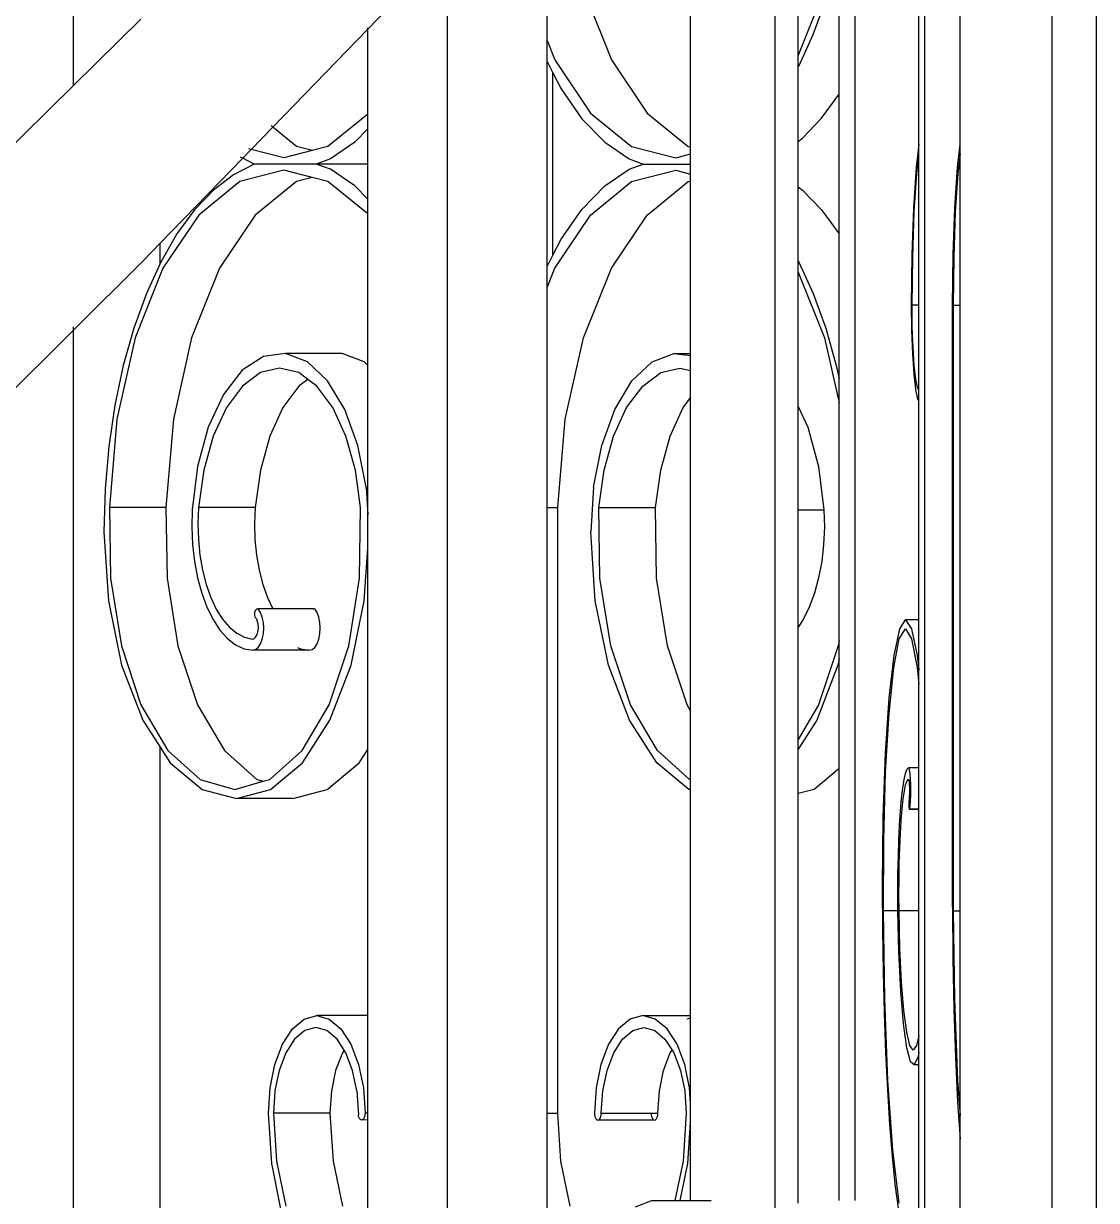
# Model space of a CAD drawing. Header units: millimetres. Extents: x 173236 to 801264, y -94969 to 615039.
# Drawn here: x 397889.6 to 398036.4, y -2103.2 to -1942.2 of the extents above; entities that cross this region are included whole.
import ezdxf

# ---------------------------------------------------------------- set-up
doc = ezdxf.new("R2010")
doc.units = ezdxf.units.MM
doc.header["$MEASUREMENT"] = 0
doc.layers.add('VOX-A-ELEV-1-NEAR', color=130, linetype='Continuous')
doc.layers.add('VOX-A-WALL-PATT', color=233, linetype='Continuous')

# ---------------------------------------------------------------- blocks, each defined once
blk = doc.blocks.new('west stsircase')
at = {"layer": 'VOX-A-WALL-PATT'}
for p, q in [((1461583.86, -1600.66), (1461583.86, -1145.51)), ((1461717.81, -2358.09), (1461717.81, -1444.06)), ((1461705.19, -1608.7), (1461705.19, -1478.39)), ((1461700.36, -1770.68), (1461700.36, -1486.63)), ((1461699.54, -1608.67), (1461699.54, -1488.01)), ((1461690.84, -1753.18), (1461690.84, -1502.84)), ((1461679.89, -1775.19), (1461679.89, -1521.52)), ((1461648.67, -1594.48), (1461648.67, -1568.66)), ((1461723.86, -1773.82), (1461723.86, -1573.82)), ((1461683.04, -1596.59), (1461683.04, -1578.23)), ((1461624.13, -1592.95), (1461634.93, -1581.8)), ((1461635.03, -2507.23), (1461635.03, -1581.8)), ((1461688.63, -1601.83), (1461688.63, -1582.05)), ((1461668.31, -1609.06), (1461668.31, -1585.47)), ((1461653.66, -1587.61), (1461657.48, -1597.13)), ((1461683.04, -1596.59), (1461686.63, -1587.61)), ((1461685.1, -1593.66), (1461686.82, -1588.92)), ((1461593.08, -1591.58), (1461583.86, -1600.66)), ((1461611.13, -1606.35), (1461624.13, -1592.95)), ((1461624.13, -1592.95), (1461624.13, -1592.76)), ((1461624.13, -1604.56), (1461624.13, -1592.95)), ((1461683.11, -1597.98), (1461685.1, -1593.66)), ((1461648.67, -1594.48), (1461649.73, -1597.13)), ((1461648.67, -1597.36), (1461648.67, -1594.48)), ((1461649.73, -1597.13), (1461654.62, -1604.41)), ((1461657.48, -1597.13), (1461662.36, -1604.41)), ((1461683.04, -1598.11), (1461683.04, -1596.59)), ((1461648.67, -1597.36), (1461649.47, -1598.91)), ((1461648.67, -1625.42), (1461648.67, -1597.36)), ((1461683.04, -1598.11), (1461683.11, -1597.98)), ((1461683.04, -1608.29), (1461683.04, -1598.11)), ((1461649.47, -1623.87), (1461649.47, -1598.91)), ((1461649.47, -1598.91), (1461650.6, -1601.09)), ((1461583.86, -1600.66), (1461573.67, -1610.69)), ((1461650.6, -1601.09), (1461653.45, -1605.19)), ((1461686.22, -1605.11), (1461688.63, -1601.83)), ((1461688.63, -1620.95), (1461688.63, -1601.83)), ((1461624.13, -1604.56), (1461618.68, -1608.97)), ((1461624.13, -1606.58), (1461624.13, -1604.56)), ((1461653.45, -1605.19), (1461656.57, -1608.41)), ((1461654.62, -1604.41), (1461660.25, -1608.97)), ((1461662.36, -1604.41), (1461667.99, -1608.97)), ((1461683.63, -1607.83), (1461686.22, -1605.11)), ((1461608.19, -1609.38), (1461611.13, -1606.35)), ((1461611.13, -1606.35), (1461610.92, -1606.18)), ((1461614.37, -1608.97), (1461611.13, -1606.35)), ((1461624.13, -1606.58), (1461622.36, -1608.41)), ((1461624.13, -1611.39), (1461624.13, -1606.58)), ((1461622.36, -1608.41), (1461619.04, -1610.67)), ((1461656.57, -1608.41), (1461659.9, -1610.67)), ((1461683.04, -1608.29), (1461683.63, -1607.83)), ((1461683.04, -1614.49), (1461683.04, -1608.29)), ((1461607.03, -1610.58), (1461608.19, -1609.38)), ((1461608.19, -1609.38), (1461607.85, -1609.29)), ((1461612.66, -1610.53), (1461608.19, -1609.38)), ((1461616.53, -1609.53), (1461612.66, -1610.53)), ((1461616.53, -1609.53), (1461614.37, -1608.97)), ((1461618.68, -1608.97), (1461616.53, -1609.53)), ((1461660.25, -1608.97), (1461666.28, -1610.53)), ((1461666.28, -1610.53), (1461668.31, -1610)), ((1461667.99, -1608.97), (1461668.31, -1609.06)), ((1461668.31, -1610), (1461668.31, -1609.06)), ((1461668.31, -1611.39), (1461668.31, -1610)), ((1461699.54, -1608.67), (1461699.19, -1611.85)), ((1461699.54, -1610.29), (1461699.54, -1608.67)), ((1461704.84, -1611.85), (1461705.19, -1608.7)), ((1461705.19, -1609.99), (1461704.89, -1612.67)), ((1461705.19, -1609.99), (1461705.19, -1608.7)), ((1461705.19, -1630.69), (1461705.19, -1609.99)), ((1461595.73, -1622.22), (1461607.03, -1610.58)), ((1461608.6, -1611.39), (1461605.77, -1612.85)), ((1461607.03, -1610.58), (1461606.73, -1610.43)), ((1461608.6, -1611.39), (1461607.03, -1610.58)), ((1461617.09, -1611.39), (1461608.6, -1611.39)), ((1461619.04, -1610.67), (1461617.09, -1611.39)), ((1461624.13, -1611.39), (1461617.09, -1611.39)), ((1461619.04, -1612.1), (1461617.09, -1611.39)), ((1461624.13, -1616.2), (1461624.13, -1611.39)), ((1461659.9, -1610.67), (1461661.84, -1611.39)), ((1461659.9, -1612.1), (1461661.84, -1611.39)), ((1461661.84, -1611.39), (1461668.31, -1611.39)), ((1461668.31, -1612.77), (1461668.31, -1611.39)), ((1461699.28, -1612.67), (1461699.54, -1610.29)), ((1461699.54, -1630.69), (1461699.54, -1610.29)), ((1461605.77, -1612.85), (1461603.04, -1614.95)), ((1461612.66, -1612.25), (1461606.63, -1613.8)), ((1461616.53, -1613.25), (1461612.66, -1612.25)), ((1461616.53, -1613.25), (1461614.37, -1613.8)), ((1461618.68, -1613.8), (1461616.53, -1613.25)), ((1461622.36, -1614.37), (1461619.04, -1612.1)), ((1461656.57, -1614.37), (1461659.9, -1612.1)), ((1461660.25, -1613.8), (1461666.28, -1612.25)), ((1461666.28, -1612.25), (1461668.31, -1612.77)), ((1461668.31, -1613.72), (1461668.31, -1612.77)), ((1461699.19, -1611.85), (1461698.82, -1617.37)), ((1461698.93, -1617.95), (1461699.28, -1612.67)), ((1461704.47, -1617.37), (1461704.84, -1611.85)), ((1461704.89, -1612.67), (1461704.54, -1617.95)), ((1461603.04, -1614.95), (1461600.45, -1617.67)), ((1461606.63, -1613.8), (1461601, -1618.37)), ((1461614.37, -1613.8), (1461608.74, -1618.37)), ((1461624.13, -1618.22), (1461618.68, -1613.8)), ((1461624.13, -1616.2), (1461622.36, -1614.37)), ((1461653.45, -1617.59), (1461656.57, -1614.37)), ((1461654.62, -1618.37), (1461660.25, -1613.8)), ((1461662.36, -1618.37), (1461667.99, -1613.8)), ((1461667.99, -1613.8), (1461668.31, -1613.72)), ((1461668.31, -1637.31), (1461668.31, -1613.72)), ((1461683.04, -1614.49), (1461683.63, -1614.95)), ((1461683.04, -1624.67), (1461683.04, -1614.49)), ((1461683.63, -1614.95), (1461686.22, -1617.67)), ((1461624.13, -1618.22), (1461624.13, -1616.2)), ((1461600.45, -1617.67), (1461598.03, -1620.96)), ((1461650.6, -1621.69), (1461653.45, -1617.59)), ((1461686.22, -1617.67), (1461688.63, -1620.95)), ((1461698.82, -1617.37), (1461698.59, -1623.79)), ((1461698.71, -1624.09), (1461698.93, -1617.95)), ((1461704.24, -1623.79), (1461704.47, -1617.37)), ((1461704.54, -1617.95), (1461704.32, -1624.09)), ((1461601, -1618.37), (1461596.11, -1625.64)), ((1461608.74, -1618.37), (1461603.86, -1625.64)), ((1461624.13, -1638.93), (1461624.13, -1618.22)), ((1461649.73, -1625.64), (1461654.62, -1618.37)), ((1461657.48, -1625.64), (1461662.36, -1618.37)), ((1461598.03, -1620.96), (1461595.82, -1624.8)), ((1461688.63, -1640.72), (1461688.63, -1620.95)), ((1461593.34, -1624.68), (1461595.73, -1622.22)), ((1461595.73, -1624.99), (1461595.73, -1622.22)), ((1461649.47, -1623.87), (1461650.6, -1621.69)), ((1461648.67, -1625.42), (1461649.47, -1623.87)), ((1461698.59, -1623.79), (1461698.51, -1630.69)), ((1461698.63, -1630.69), (1461698.71, -1624.09)), ((1461704.16, -1630.69), (1461704.24, -1623.79)), ((1461704.32, -1624.09), (1461704.24, -1630.69)), ((1461593.34, -1624.68), (1461583.86, -1634.11)), ((1461596.11, -1625.64), (1461592.3, -1635.16)), ((1461595.73, -1624.99), (1461593.84, -1629.11)), ((1461595.82, -1624.8), (1461595.73, -1624.99)), ((1461603.86, -1625.64), (1461600.04, -1635.16)), ((1461648.67, -1628.3), (1461648.67, -1625.42)), ((1461648.67, -1628.3), (1461649.73, -1625.64)), ((1461653.66, -1635.16), (1461657.48, -1625.64)), ((1461683.04, -1624.67), (1461683.11, -1624.8)), ((1461683.04, -1626.19), (1461683.04, -1624.67)), ((1461683.04, -1626.19), (1461686.63, -1635.16)), ((1461683.04, -1644.54), (1461683.04, -1626.19)), ((1461683.11, -1624.8), (1461685.1, -1629.11)), ((1461593.84, -1629.11), (1461592.11, -1633.86)), ((1461648.67, -1658.37), (1461648.67, -1628.3)), ((1461685.1, -1629.11), (1461686.82, -1633.86)), ((1461698.51, -1630.69), (1461698.55, -1634.14)), ((1461699.54, -1630.69), (1461698.63, -1630.69)), ((1461698.66, -1633.71), (1461698.63, -1630.69)), ((1461699.54, -1642.23), (1461699.54, -1630.69)), ((1461704.16, -1713.06), (1461704.16, -1630.69)), ((1461704.24, -1630.69), (1461704.24, -1713.55)), ((1461704.24, -1630.69), (1461705.19, -1630.69)), ((1461705.19, -1713.55), (1461705.19, -1630.69)), ((1461583.86, -1634.11), (1461573.67, -1644.24)), ((1461583.86, -1634.11), (1461583.86, -1633.66)), ((1461583.86, -1902.85), (1461583.86, -1634.11)), ((1461592.11, -1633.86), (1461590.67, -1638.97)), ((1461686.82, -1633.86), (1461688.26, -1638.97)), ((1461698.55, -1634.14), (1461698.67, -1637.35)), ((1461698.77, -1636.53), (1461698.66, -1633.71)), ((1461592.3, -1635.16), (1461589.8, -1646.31)), ((1461600.04, -1635.16), (1461597.54, -1646.31)), ((1461651.16, -1646.31), (1461653.66, -1635.16)), ((1461686.63, -1635.16), (1461688.63, -1644.08)), ((1461612.9, -1637.31), (1461609.86, -1637.7)), ((1461615.89, -1638.45), (1461612.9, -1637.31)), ((1461620.64, -1637.31), (1461612.9, -1637.31)), ((1461623.63, -1638.45), (1461620.64, -1637.31)), ((1461663.05, -1638.45), (1461666.04, -1637.31)), ((1461666.04, -1637.31), (1461668.31, -1637.31)), ((1461666.04, -1637.31), (1461668.31, -1637.6)), ((1461668.31, -1637.6), (1461668.31, -1637.31)), ((1461698.67, -1637.35), (1461698.85, -1640.11)), ((1461698.93, -1638.95), (1461698.77, -1636.53)), ((1461590.67, -1638.97), (1461589.53, -1644.38)), ((1461609.86, -1637.7), (1461606.97, -1639.6)), ((1461618.64, -1641.05), (1461615.89, -1638.45)), ((1461624.13, -1638.93), (1461623.63, -1638.45)), ((1461624.13, -1659.38), (1461624.13, -1638.93)), ((1461660.29, -1641.05), (1461663.05, -1638.45)), ((1461668.31, -1639.64), (1461668.31, -1637.6)), ((1461688.26, -1638.97), (1461688.63, -1640.72)), ((1461699.14, -1640.81), (1461698.93, -1638.95)), ((1461606.97, -1639.6), (1461604.4, -1642.9)), ((1461609.46, -1639.92), (1461606.98, -1641.76)), ((1461612.08, -1639.3), (1461609.46, -1639.92)), ((1461614.5, -1639.87), (1461612.08, -1639.3)), ((1461614.5, -1639.87), (1461614.46, -1639.92)), ((1461614.7, -1639.92), (1461614.5, -1639.87)), ((1461615.95, -1640.85), (1461614.7, -1639.92)), ((1461661.76, -1641.76), (1461664.23, -1639.92)), ((1461664.23, -1639.92), (1461666.86, -1639.3)), ((1461666.86, -1639.3), (1461668.31, -1639.64)), ((1461668.31, -1643.36), (1461668.31, -1639.64)), ((1461698.85, -1640.11), (1461699.09, -1642.23)), ((1461606.98, -1641.76), (1461604.79, -1644.71)), ((1461614.72, -1641.76), (1461612.53, -1644.71)), ((1461615.95, -1640.85), (1461614.72, -1641.76)), ((1461617.17, -1641.76), (1461615.95, -1640.85)), ((1461619.37, -1644.71), (1461617.17, -1641.76)), ((1461620.99, -1644.96), (1461618.64, -1641.05)), ((1461657.95, -1644.96), (1461660.29, -1641.05)), ((1461659.56, -1644.71), (1461661.76, -1641.76)), ((1461688.63, -1644.08), (1461688.63, -1640.72)), ((1461699.09, -1642.23), (1461699.37, -1643.56)), ((1461699.38, -1641.98), (1461699.14, -1640.81)), ((1461699.54, -1642.23), (1461699.38, -1641.98)), ((1461699.54, -1643.83), (1461699.54, -1642.23)), ((1461604.4, -1642.9), (1461602.32, -1647.37)), ((1461667.31, -1644.71), (1461668.31, -1643.36)), ((1461668.31, -1686.18), (1461668.31, -1643.36)), ((1461699.37, -1643.56), (1461699.54, -1643.83)), ((1461699.54, -1673.74), (1461699.54, -1643.83)), ((1461589.53, -1644.38), (1461588.7, -1650.02)), ((1461604.79, -1644.71), (1461603, -1648.62)), ((1461612.53, -1644.71), (1461610.74, -1648.62)), ((1461621.16, -1648.62), (1461619.37, -1644.71)), ((1461622.78, -1649.91), (1461620.99, -1644.96)), ((1461656.16, -1649.91), (1461657.95, -1644.96)), ((1461657.77, -1648.62), (1461659.56, -1644.71)), ((1461665.51, -1648.62), (1461667.31, -1644.71)), ((1461683.04, -1644.54), (1461684.35, -1647.37)), ((1461683.04, -1658.69), (1461683.04, -1644.54)), ((1461688.63, -1676.62), (1461688.63, -1644.08)), ((1461589.8, -1646.31), (1461588.78, -1658.37)), ((1461597.54, -1646.31), (1461596.52, -1658.37)), ((1461650.14, -1658.37), (1461651.16, -1646.31)), ((1461602.32, -1647.37), (1461600.86, -1652.75)), ((1461603, -1648.62), (1461601.71, -1653.25)), ((1461610.74, -1648.62), (1461609.45, -1653.25)), ((1461622.45, -1653.25), (1461621.16, -1648.62)), ((1461656.49, -1653.25), (1461657.77, -1648.62)), ((1461664.23, -1653.25), (1461665.51, -1648.62)), ((1461684.35, -1647.37), (1461685.81, -1652.75)), ((1461588.7, -1650.02), (1461588.2, -1655.82)), ((1461623.9, -1655.61), (1461622.78, -1649.91)), ((1461655.04, -1655.61), (1461656.16, -1649.91)), ((1461600.86, -1652.75), (1461600.11, -1658.69)), ((1461601.71, -1653.25), (1461600.99, -1658.37)), ((1461609.45, -1653.25), (1461608.73, -1658.37)), ((1461623.16, -1658.37), (1461622.45, -1653.25)), ((1461655.77, -1658.37), (1461656.49, -1653.25)), ((1461663.51, -1658.37), (1461664.23, -1653.25)), ((1461685.81, -1652.75), (1461686.56, -1658.69)), ((1461588.2, -1655.82), (1461588.04, -1661.69)), ((1461623.9, -1655.61), (1461624.13, -1659.38)), ((1461655.04, -1655.61), (1461654.66, -1661.69)), ((1461588.78, -1658.37), (1461588.94, -1668.07)), ((1461596.52, -1658.37), (1461588.78, -1658.37)), ((1461596.52, -1658.37), (1461596.68, -1668.07)), ((1461600.99, -1658.37), (1461600.9, -1660.55)), ((1461608.73, -1658.37), (1461600.99, -1658.37)), ((1461608.73, -1658.37), (1461608.64, -1660.55)), ((1461623.01, -1668.07), (1461623.16, -1658.37)), ((1461648.67, -1658.37), (1461650.14, -1658.37)), ((1461648.67, -1741.23), (1461648.67, -1658.37)), ((1461650.14, -1741.23), (1461650.14, -1658.37)), ((1461655.77, -1658.37), (1461663.51, -1658.37)), ((1461655.92, -1668.07), (1461655.77, -1658.37)), ((1461663.67, -1668.07), (1461663.51, -1658.37)), ((1461600.11, -1658.69), (1461600.05, -1661.07)), ((1461624.13, -1663.9), (1461624.13, -1659.38)), ((1461683.04, -1658.69), (1461686.56, -1658.69)), ((1461683.04, -1674.73), (1461683.04, -1658.69)), ((1461686.56, -1658.69), (1461686.63, -1661.07)), ((1461600.05, -1661.07), (1461600.15, -1663.45)), ((1461600.9, -1660.55), (1461600.96, -1662.74)), ((1461608.64, -1660.55), (1461608.7, -1662.74)), ((1461686.63, -1661.07), (1461686.52, -1663.45)), ((1461588.04, -1661.69), (1461588.65, -1671.13)), ((1461600.96, -1662.74), (1461601.17, -1664.89)), ((1461608.7, -1662.74), (1461608.91, -1664.89)), ((1461655.27, -1671.13), (1461654.66, -1661.69)), ((1461600.15, -1663.45), (1461600.42, -1665.78)), ((1461623.66, -1671.13), (1461624.13, -1663.9)), ((1461624.13, -1691.47), (1461624.13, -1663.9)), ((1461686.52, -1663.45), (1461686.26, -1665.78)), ((1461600.42, -1665.78), (1461600.84, -1668.01)), ((1461601.17, -1664.89), (1461601.53, -1666.96)), ((1461608.91, -1664.89), (1461609.27, -1666.96)), ((1461686.26, -1665.78), (1461685.83, -1668.01)), ((1461588.94, -1668.07), (1461590.42, -1677.32)), ((1461596.68, -1668.07), (1461598.16, -1677.32)), ((1461600.84, -1668.01), (1461601.41, -1670.1)), ((1461601.53, -1666.96), (1461602.03, -1668.91)), ((1461609.27, -1666.96), (1461609.77, -1668.91)), ((1461621.53, -1677.32), (1461623.01, -1668.07)), ((1461657.4, -1677.32), (1461655.92, -1668.07)), ((1461665.15, -1677.32), (1461663.67, -1668.07)), ((1461685.83, -1668.01), (1461685.26, -1670.1)), ((1461602.03, -1668.91), (1461602.66, -1670.7)), ((1461609.77, -1668.91), (1461610.4, -1670.7)), ((1461588.65, -1671.13), (1461590.46, -1679.93)), ((1461601.41, -1670.1), (1461602.13, -1672.01)), ((1461602.66, -1670.7), (1461603.41, -1672.29)), ((1461610.4, -1670.7), (1461611.13, -1672.26)), ((1461621.85, -1679.93), (1461623.66, -1671.13)), ((1461657.08, -1679.93), (1461655.27, -1671.13)), ((1461685.26, -1670.1), (1461684.55, -1672.01)), ((1461602.13, -1672.01), (1461602.96, -1673.7)), ((1461603.41, -1672.29), (1461604.26, -1673.65)), ((1461608.69, -1672.94), (1461608.7, -1672.76)), ((1461608.7, -1672.76), (1461608.74, -1672.58)), ((1461608.74, -1672.58), (1461608.8, -1672.44)), ((1461608.8, -1672.44), (1461608.87, -1672.32)), ((1461608.87, -1672.32), (1461608.96, -1672.25)), ((1461608.96, -1672.25), (1461609.05, -1672.23)), ((1461609.05, -1672.23), (1461609.14, -1672.26)), ((1461609.46, -1672.74), (1461609.14, -1672.26)), ((1461611.13, -1672.26), (1461609.14, -1672.26)), ((1461609.7, -1673.37), (1461609.46, -1672.74)), ((1461616.7, -1672.25), (1461611.13, -1672.26)), ((1461616.7, -1672.25), (1461616.79, -1672.23)), ((1461616.79, -1672.23), (1461616.89, -1672.26)), ((1461617.2, -1672.74), (1461616.89, -1672.26)), ((1461617.44, -1673.37), (1461617.2, -1672.74)), ((1461684.55, -1672.01), (1461683.71, -1673.7)), ((1461602.96, -1673.7), (1461603.91, -1675.15)), ((1461604.26, -1673.65), (1461605.2, -1674.76)), ((1461608.7, -1673.13), (1461608.69, -1672.94)), ((1461608.74, -1673.3), (1461608.7, -1673.13)), ((1461608.79, -1673.46), (1461608.74, -1673.3)), ((1461608.87, -1673.57), (1461608.79, -1673.46)), ((1461608.95, -1673.65), (1461608.87, -1673.57)), ((1461609.07, -1673.99), (1461608.95, -1673.65)), ((1461609.15, -1674.38), (1461609.07, -1673.99)), ((1461609.17, -1674.8), (1461609.15, -1674.38)), ((1461609.85, -1674.1), (1461609.7, -1673.37)), ((1461609.9, -1674.89), (1461609.85, -1674.1)), ((1461617.59, -1674.1), (1461617.44, -1673.37)), ((1461617.64, -1674.89), (1461617.59, -1674.1)), ((1461683.71, -1673.7), (1461683.04, -1674.73)), ((1461696.93, -1674.98), (1461697.75, -1673.74)), ((1461699.54, -1673.74), (1461697.75, -1673.74)), ((1461697.75, -1673.74), (1461698.56, -1674.98)), ((1461699.54, -1680.57), (1461699.54, -1673.74)), ((1461603.91, -1675.15), (1461604.95, -1676.31)), ((1461605.2, -1674.76), (1461606.2, -1675.59)), ((1461606.2, -1675.59), (1461607.26, -1676.14)), ((1461607.26, -1676.14), (1461608.34, -1676.37)), ((1461608.75, -1676.18), (1461608.92, -1675.93)), ((1461608.92, -1675.93), (1461609.05, -1675.61)), ((1461609.05, -1675.61), (1461609.14, -1675.22)), ((1461609.14, -1675.22), (1461609.17, -1674.8)), ((1461609.7, -1676.4), (1461609.85, -1675.67)), ((1461609.85, -1675.67), (1461609.9, -1674.89)), ((1461617.44, -1676.4), (1461617.59, -1675.67)), ((1461617.59, -1675.67), (1461617.64, -1674.89)), ((1461683.04, -1690.1), (1461683.04, -1674.73)), ((1461696.17, -1678.63), (1461696.93, -1674.98)), ((1461696.88, -1676.34), (1461697.71, -1674.98)), ((1461697.71, -1674.98), (1461698.55, -1676.34)), ((1461698.56, -1674.98), (1461699.33, -1678.63)), ((1461590.42, -1677.32), (1461593.1, -1685.37)), ((1461598.16, -1677.32), (1461600.85, -1685.37)), ((1461604.95, -1676.31), (1461606.05, -1677.17)), ((1461606.05, -1677.17), (1461607.21, -1677.71)), ((1461607.21, -1677.71), (1461608.39, -1677.92)), ((1461608.34, -1676.37), (1461608.55, -1676.33)), ((1461608.55, -1676.33), (1461608.75, -1676.18)), ((1461608.78, -1677.82), (1461609.14, -1677.51)), ((1461609.14, -1677.51), (1461609.46, -1677.03)), ((1461609.46, -1677.03), (1461609.7, -1676.4)), ((1461614.54, -1677.51), (1461614.95, -1677.71)), ((1461614.95, -1677.71), (1461616.13, -1677.92)), ((1461616.52, -1677.82), (1461616.89, -1677.51)), ((1461616.89, -1677.51), (1461617.2, -1677.03)), ((1461617.2, -1677.03), (1461617.44, -1676.4)), ((1461618.84, -1685.37), (1461621.53, -1677.32)), ((1461660.09, -1685.37), (1461657.4, -1677.32)), ((1461667.83, -1685.37), (1461665.15, -1677.32)), ((1461688.52, -1677.32), (1461685.83, -1685.37)), ((1461688.63, -1676.62), (1461688.52, -1677.32)), ((1461688.63, -1679.15), (1461688.63, -1676.62)), ((1461696.11, -1680.29), (1461696.88, -1676.34)), ((1461698.55, -1676.34), (1461699.31, -1680.29)), ((1461608.39, -1677.92), (1461608.78, -1677.82)), ((1461616.13, -1677.92), (1461608.39, -1677.92)), ((1461616.13, -1677.92), (1461616.52, -1677.82)), ((1461688.63, -1679.15), (1461688.47, -1679.93)), ((1461688.63, -1694.08), (1461688.63, -1679.15)), ((1461695.51, -1684.43), (1461696.17, -1678.63)), ((1461699.33, -1678.63), (1461699.54, -1680.57)), ((1461590.46, -1679.93), (1461593.34, -1687.49)), ((1461618.97, -1687.49), (1461621.85, -1679.93)), ((1461659.96, -1687.49), (1461657.08, -1679.93)), ((1461688.47, -1679.93), (1461685.59, -1687.49)), ((1461695.47, -1686.54), (1461696.11, -1680.29)), ((1461699.31, -1680.29), (1461699.54, -1682.53)), ((1461699.54, -1682.53), (1461699.54, -1680.57)), ((1461699.54, -1694), (1461699.54, -1682.53)), ((1461593.1, -1685.37), (1461596.79, -1691.63)), ((1461600.85, -1685.37), (1461604.54, -1691.63)), ((1461615.15, -1691.63), (1461618.84, -1685.37)), ((1461663.78, -1691.63), (1461660.09, -1685.37)), ((1461668.31, -1686.18), (1461667.83, -1685.37)), ((1461685.83, -1685.37), (1461683.04, -1690.1)), ((1461695.01, -1691.98), (1461695.51, -1684.43)), ((1461668.31, -1695.62), (1461668.31, -1686.18)), ((1461695, -1694.6), (1461695.47, -1686.54)), ((1461593.34, -1687.49), (1461595.73, -1691.17)), ((1461615.22, -1693.29), (1461618.97, -1687.49)), ((1461663.72, -1693.29), (1461659.96, -1687.49)), ((1461685.59, -1687.49), (1461683.04, -1691.43)), ((1461683.04, -1691.43), (1461683.04, -1690.1)), ((1461595.73, -1773.82), (1461595.73, -1691.17)), ((1461595.73, -1691.17), (1461597.1, -1693.29)), ((1461596.79, -1691.63), (1461601.2, -1695.58)), ((1461604.54, -1691.63), (1461608.94, -1695.58)), ((1461610.75, -1695.58), (1461615.15, -1691.63)), ((1461622.96, -1693.29), (1461624.13, -1691.47)), ((1461624.13, -1727.9), (1461624.13, -1691.47)), ((1461668.19, -1695.58), (1461663.78, -1691.63)), ((1461683.04, -1697.51), (1461683.04, -1691.43)), ((1461694.69, -1700.79), (1461695.01, -1691.98)), ((1461597.1, -1693.29), (1461601.47, -1696.94)), ((1461610.85, -1696.94), (1461615.22, -1693.29)), ((1461618.59, -1696.94), (1461622.96, -1693.29)), ((1461668.09, -1696.94), (1461663.72, -1693.29)), ((1461688.63, -1694.08), (1461685.21, -1696.94)), ((1461688.63, -1753.18), (1461688.63, -1694.08)), ((1461694.74, -1703.84), (1461695, -1694.6)), ((1461697.54, -1695.61), (1461697.73, -1694.75)), ((1461697.73, -1694.75), (1461697.93, -1694.21)), ((1461697.93, -1694.21), (1461698.14, -1694)), ((1461699.54, -1694), (1461698.14, -1694)), ((1461698.14, -1694), (1461698.2, -1694.1)), ((1461698.2, -1694.1), (1461698.27, -1694.4)), ((1461698.27, -1694.4), (1461698.32, -1694.89)), ((1461698.32, -1694.89), (1461698.36, -1695.51)), ((1461699.54, -1699.66), (1461699.54, -1694)), ((1461601.2, -1695.58), (1461605.97, -1696.94)), ((1461601.47, -1696.94), (1461606.16, -1698.18)), ((1461605.97, -1696.94), (1461609.84, -1695.84)), ((1461606.16, -1698.18), (1461610.85, -1696.94)), ((1461608.94, -1695.58), (1461609.84, -1695.84)), ((1461609.84, -1695.84), (1461610.75, -1695.58)), ((1461613.9, -1698.18), (1461618.59, -1696.94)), ((1461668.31, -1696.99), (1461668.09, -1696.94)), ((1461668.31, -1695.62), (1461668.19, -1695.58)), ((1461668.31, -1696.99), (1461668.31, -1695.62)), ((1461668.31, -1727.9), (1461668.31, -1696.99)), ((1461685.21, -1696.94), (1461683.04, -1697.51)), ((1461697.19, -1698.21), (1461697.35, -1696.77)), ((1461697.35, -1696.77), (1461697.54, -1695.61)), ((1461697.58, -1697.16), (1461697.75, -1696.32)), ((1461697.75, -1696.32), (1461697.94, -1695.78)), ((1461697.94, -1695.78), (1461698.13, -1695.54)), ((1461698.13, -1695.54), (1461698.16, -1695.59)), ((1461698.16, -1695.59), (1461698.2, -1695.74)), ((1461698.2, -1695.74), (1461698.23, -1695.98)), ((1461698.23, -1695.98), (1461698.25, -1696.31)), ((1461698.25, -1696.31), (1461698.27, -1696.7)), ((1461698.27, -1696.7), (1461698.27, -1697.11)), ((1461698.36, -1695.51), (1461698.39, -1696.25)), ((1461698.39, -1696.25), (1461698.4, -1697.03)), ((1461698.4, -1697.03), (1461698.39, -1697.82)), ((1461613.9, -1698.18), (1461606.16, -1698.18)), ((1461683.04, -1753.53), (1461683.04, -1697.51)), ((1461697.04, -1699.9), (1461697.19, -1698.21)), ((1461697.27, -1699.63), (1461697.42, -1698.27)), ((1461697.42, -1698.27), (1461697.58, -1697.16)), ((1461698.2, -1698.61), (1461698.19, -1698.79)), ((1461698.21, -1698.46), (1461698.2, -1698.61)), ((1461698.22, -1698.35), (1461698.21, -1698.46)), ((1461698.23, -1698.27), (1461698.22, -1698.35)), ((1461698.25, -1697.93), (1461698.23, -1698.27)), ((1461698.27, -1697.53), (1461698.25, -1697.93)), ((1461698.27, -1697.11), (1461698.27, -1697.53)), ((1461698.36, -1698.55), (1461698.32, -1699.18)), ((1461698.39, -1697.82), (1461698.36, -1698.55)), ((1461696.92, -1701.81), (1461697.04, -1699.9)), ((1461697.14, -1701.22), (1461697.27, -1699.63)), ((1461698.19, -1698.79), (1461698.19, -1698.97)), ((1461698.19, -1698.97), (1461698.19, -1699.16)), ((1461698.19, -1699.16), (1461698.2, -1699.33)), ((1461698.2, -1699.33), (1461698.21, -1699.48)), ((1461698.21, -1699.48), (1461698.22, -1699.6)), ((1461698.22, -1699.6), (1461698.23, -1699.67)), ((1461698.23, -1699.67), (1461698.25, -1699.69)), ((1461698.25, -1699.69), (1461698.27, -1699.66)), ((1461699.54, -1699.69), (1461698.25, -1699.69)), ((1461698.32, -1699.18), (1461698.27, -1699.66)), ((1461699.54, -1699.66), (1461698.27, -1699.66)), ((1461699.54, -1699.69), (1461699.54, -1699.66)), ((1461699.54, -1713.55), (1461699.54, -1699.69)), ((1461694.59, -1710.23), (1461694.69, -1700.79)), ((1461696.82, -1703.91), (1461696.92, -1701.81)), ((1461697.03, -1703.01), (1461697.14, -1701.22)), ((1461696.94, -1704.96), (1461697.03, -1703.01)), ((1461694.72, -1713.55), (1461694.74, -1703.84)), ((1461696.75, -1706.14), (1461696.82, -1703.91)), ((1461696.88, -1707.02), (1461696.94, -1704.96)), ((1461696.7, -1708.46), (1461696.75, -1706.14)), ((1461696.84, -1709.18), (1461696.88, -1707.02)), ((1461696.68, -1710.84), (1461696.7, -1708.46)), ((1461696.83, -1711.36), (1461696.84, -1709.18)), ((1461694.62, -1716.1), (1461694.59, -1710.23)), ((1461696.69, -1713.23), (1461696.68, -1710.84)), ((1461696.85, -1713.55), (1461696.83, -1711.36)), ((1461704.16, -1713.06), (1461704.21, -1720.1)), ((1461696.7, -1713.55), (1461694.72, -1713.55)), ((1461694.89, -1725.61), (1461694.72, -1713.55)), ((1461696.7, -1713.55), (1461696.69, -1713.23)), ((1461696.82, -1719.17), (1461696.7, -1713.55)), ((1461699.54, -1713.55), (1461696.85, -1713.55)), ((1461696.97, -1718.66), (1461696.85, -1713.55)), ((1461699.54, -1730.68), (1461699.54, -1713.55)), ((1461704.24, -1713.55), (1461704.42, -1725.61)), ((1461704.24, -1713.55), (1461705.19, -1713.55)), ((1461705.19, -1741.55), (1461705.19, -1713.55)), ((1461694.7, -1721.89), (1461694.62, -1716.1)), ((1461697.08, -1724.55), (1461696.82, -1719.17)), ((1461697.2, -1723.3), (1461696.97, -1718.66)), ((1461704.21, -1720.1), (1461704.34, -1727)), ((1461694.85, -1727.53), (1461694.7, -1721.89)), ((1461697.51, -1727.2), (1461697.2, -1723.3)), ((1461695.33, -1736.75), (1461694.89, -1725.61)), ((1461697.44, -1729.02), (1461697.08, -1724.55)), ((1461704.42, -1725.61), (1461704.86, -1736.75)), ((1461695.05, -1732.94), (1461694.85, -1727.53)), ((1461697.89, -1730.16), (1461697.51, -1727.2)), ((1461704.34, -1727), (1461704.56, -1733.59)), ((1461613.85, -1729.69), (1461615.44, -1728.36)), ((1461615.44, -1728.36), (1461617.16, -1727.9)), ((1461617.16, -1727.9), (1461618.87, -1728.36)), ((1461624.13, -1727.9), (1461617.16, -1727.9)), ((1461618.87, -1728.36), (1461620.46, -1729.69)), ((1461624.13, -1741.23), (1461624.13, -1727.9)), ((1461660.06, -1728.36), (1461658.47, -1729.69)), ((1461661.78, -1727.9), (1461660.06, -1728.36)), ((1461661.78, -1727.9), (1461668.31, -1727.9)), ((1461663.49, -1728.36), (1461661.78, -1727.9)), ((1461665.09, -1729.69), (1461663.49, -1728.36)), ((1461668.31, -1728.22), (1461667.81, -1728.36)), ((1461668.31, -1728.22), (1461668.31, -1727.9)), ((1461668.31, -1739.95), (1461668.31, -1728.22)), ((1461697.89, -1732.31), (1461697.44, -1729.02)), ((1461612.48, -1731.81), (1461613.85, -1729.69)), ((1461615.53, -1729.94), (1461614.13, -1731.11)), ((1461617.03, -1729.54), (1461615.53, -1729.94)), ((1461618.53, -1729.94), (1461617.03, -1729.54)), ((1461619.93, -1731.11), (1461618.53, -1729.94)), ((1461620.46, -1729.69), (1461621.84, -1731.81)), ((1461658.47, -1729.69), (1461657.1, -1731.81)), ((1461659.01, -1731.11), (1461660.4, -1729.94)), ((1461660.4, -1729.94), (1461661.91, -1729.54)), ((1461661.91, -1729.54), (1461663.41, -1729.94)), ((1461663.41, -1729.94), (1461664.81, -1731.11)), ((1461666.46, -1731.81), (1461665.09, -1729.69)), ((1461698.32, -1732), (1461697.89, -1730.16)), ((1461699.54, -1730.68), (1461699.24, -1732)), ((1461699.54, -1732.91), (1461699.54, -1730.68)), ((1461611.43, -1734.57), (1461612.48, -1731.81)), ((1461614.13, -1731.11), (1461612.92, -1732.97)), ((1461620.9, -1732.61), (1461619.93, -1731.11)), ((1461621.84, -1731.81), (1461622.89, -1734.57)), ((1461657.1, -1731.81), (1461656.05, -1734.57)), ((1461657.8, -1732.97), (1461659.01, -1731.11)), ((1461664.81, -1731.11), (1461665.78, -1732.61)), ((1461667.51, -1734.57), (1461666.46, -1731.81)), ((1461698.39, -1734.22), (1461697.89, -1732.31)), ((1461698.78, -1732.62), (1461698.32, -1732)), ((1461699.24, -1732), (1461698.78, -1732.62)), ((1461612.92, -1732.97), (1461612, -1735.39)), ((1461620.67, -1732.97), (1461619.74, -1735.39)), ((1461620.9, -1732.61), (1461620.67, -1732.97)), ((1461621.13, -1732.97), (1461620.9, -1732.61)), ((1461622.05, -1735.39), (1461621.13, -1732.97)), ((1461656.88, -1735.39), (1461657.8, -1732.97)), ((1461664.62, -1735.39), (1461665.54, -1732.97)), ((1461665.54, -1732.97), (1461665.78, -1732.61)), ((1461665.78, -1732.61), (1461666.01, -1732.97)), ((1461666.01, -1732.97), (1461666.93, -1735.39)), ((1461695.3, -1738.06), (1461695.05, -1732.94)), ((1461699.44, -1733.47), (1461698.92, -1734.61)), ((1461699.54, -1732.91), (1461699.44, -1733.47)), ((1461699.54, -1734.61), (1461699.54, -1732.91)), ((1461704.56, -1733.59), (1461704.86, -1739.75)), ((1461610.77, -1737.78), (1461611.43, -1734.57)), ((1461612, -1735.39), (1461611.42, -1738.2)), ((1461619.74, -1735.39), (1461619.16, -1738.2)), ((1461622.63, -1738.2), (1461622.05, -1735.39)), ((1461622.89, -1734.57), (1461623.55, -1737.78)), ((1461656.05, -1734.57), (1461655.39, -1737.78)), ((1461656.3, -1738.2), (1461656.88, -1735.39)), ((1461664.04, -1738.2), (1461664.62, -1735.39)), ((1461666.93, -1735.39), (1461667.51, -1738.2)), ((1461668.17, -1737.78), (1461667.51, -1734.57)), ((1461698.92, -1734.61), (1461698.39, -1734.22)), ((1461699.54, -1734.61), (1461698.92, -1734.61)), ((1461699.54, -1758.68), (1461699.54, -1734.61)), ((1461696, -1746.27), (1461695.33, -1736.75)), ((1461704.86, -1736.75), (1461705.19, -1741.55)), ((1461610.54, -1741.23), (1461610.77, -1737.78)), ((1461611.42, -1738.2), (1461611.23, -1741.23)), ((1461619.16, -1738.2), (1461618.97, -1741.23)), ((1461622.63, -1738.2), (1461622.85, -1741.47)), ((1461623.55, -1737.78), (1461623.77, -1741.23)), ((1461655.39, -1737.78), (1461655.16, -1741.23)), ((1461656.1, -1741.23), (1461656.3, -1738.2)), ((1461663.85, -1741.23), (1461664.04, -1738.2)), ((1461667.51, -1738.2), (1461667.71, -1741.23)), ((1461668.31, -1739.95), (1461668.17, -1737.78)), ((1461695.6, -1742.8), (1461695.3, -1738.06)), ((1461668.31, -1742.51), (1461668.31, -1739.95)), ((1461704.86, -1739.75), (1461705.19, -1744.74)), ((1461610.99, -1748.12), (1461610.54, -1741.23)), ((1461618.97, -1741.23), (1461611.23, -1741.23)), ((1461611.23, -1741.23), (1461611.66, -1747.82)), ((1461618.97, -1741.23), (1461619.4, -1747.82)), ((1461622.89, -1741.7), (1461622.85, -1741.47)), ((1461622.97, -1741.9), (1461622.89, -1741.7)), ((1461623.07, -1742.05), (1461622.97, -1741.9)), ((1461623.18, -1742.15), (1461623.07, -1742.05)), ((1461623.3, -1742.18), (1461623.18, -1742.15)), ((1461623.42, -1742.15), (1461623.3, -1742.18)), ((1461623.54, -1742.05), (1461623.42, -1742.15)), ((1461624.13, -1742.18), (1461623.42, -1742.15)), ((1461623.63, -1741.9), (1461623.54, -1742.05)), ((1461623.71, -1741.7), (1461623.63, -1741.9)), ((1461623.76, -1741.47), (1461623.71, -1741.7)), ((1461623.77, -1741.23), (1461623.76, -1741.47)), ((1461624.13, -1741.23), (1461623.77, -1741.23)), ((1461624.13, -1742.18), (1461624.13, -1741.23)), ((1461648.67, -1741.23), (1461650.14, -1741.23)), ((1461648.67, -1763.21), (1461648.67, -1741.23)), ((1461650.57, -1747.82), (1461650.14, -1741.23)), ((1461655.16, -1741.23), (1461655.18, -1741.47)), ((1461655.18, -1741.47), (1461655.22, -1741.7)), ((1461655.22, -1741.7), (1461655.3, -1741.9)), ((1461655.3, -1741.9), (1461655.4, -1742.05)), ((1461655.4, -1742.05), (1461655.51, -1742.15)), ((1461655.51, -1742.15), (1461655.63, -1742.18)), ((1461655.63, -1742.18), (1461655.75, -1742.15)), ((1461655.75, -1742.15), (1461655.87, -1742.05)), ((1461655.75, -1742.15), (1461663.25, -1742.15)), ((1461655.87, -1742.05), (1461655.97, -1741.9)), ((1461655.97, -1741.9), (1461656.04, -1741.7)), ((1461656.04, -1741.7), (1461656.09, -1741.47)), ((1461656.09, -1741.47), (1461656.1, -1741.23)), ((1461656.1, -1741.23), (1461662.9, -1741.23)), ((1461662.9, -1741.23), (1461662.92, -1741.47)), ((1461662.9, -1741.23), (1461663.85, -1741.23)), ((1461662.92, -1741.47), (1461662.96, -1741.7)), ((1461662.96, -1741.7), (1461663.04, -1741.9)), ((1461663.04, -1741.9), (1461663.14, -1742.05)), ((1461663.14, -1742.05), (1461663.25, -1742.15)), ((1461663.25, -1742.15), (1461663.37, -1742.18)), ((1461663.37, -1742.18), (1461663.5, -1742.15)), ((1461663.5, -1742.15), (1461663.61, -1742.05)), ((1461663.61, -1742.05), (1461663.71, -1741.9)), ((1461663.71, -1741.9), (1461663.78, -1741.7)), ((1461663.78, -1741.7), (1461663.83, -1741.47)), ((1461663.83, -1741.47), (1461663.85, -1741.23)), ((1461667.71, -1741.23), (1461667.28, -1747.82)), ((1461705.19, -1744.74), (1461705.19, -1741.55)), ((1461624.13, -1761.5), (1461624.13, -1742.18)), ((1461667.94, -1748.12), (1461668.31, -1742.51)), ((1461668.31, -1753.18), (1461668.31, -1742.51)), ((1461695.94, -1747.12), (1461695.6, -1742.8)), ((1461705.19, -1776.32), (1461705.19, -1744.74)), ((1461696.85, -1753.55), (1461696, -1746.27)), ((1461612.31, -1754.55), (1461610.99, -1748.12)), ((1461611.66, -1747.82), (1461612.92, -1753.97)), ((1461619.4, -1747.82), (1461620.66, -1753.97)), ((1461651.84, -1753.97), (1461650.57, -1747.82)), ((1461667.28, -1747.82), (1461666.17, -1753.18)), ((1461666.9, -1753.18), (1461667.94, -1748.12)), ((1461696.33, -1750.95), (1461695.94, -1747.12)), ((1461696.75, -1754.25), (1461696.33, -1750.95)), ((1461663.04, -1753.18), (1461660.73, -1754.09)), ((1461663.04, -1753.18), (1461666.17, -1753.18)), ((1461666.17, -1753.18), (1461666.9, -1753.18)), ((1461666.9, -1753.18), (1461668.31, -1753.18)), ((1461668.31, -1753.18), (1461671.15, -1753.18))]:
    blk.add_line(p, q, dxfattribs=at)

msp = doc.modelspace()

# ---------------------------------------------------------------- block references
at = {"layer": 'VOX-A-ELEV-1-NEAR'}
msp.add_blockref('west stsircase', (-1063687.48, -350), dxfattribs=at)

doc.saveas('drawing.dxf')
